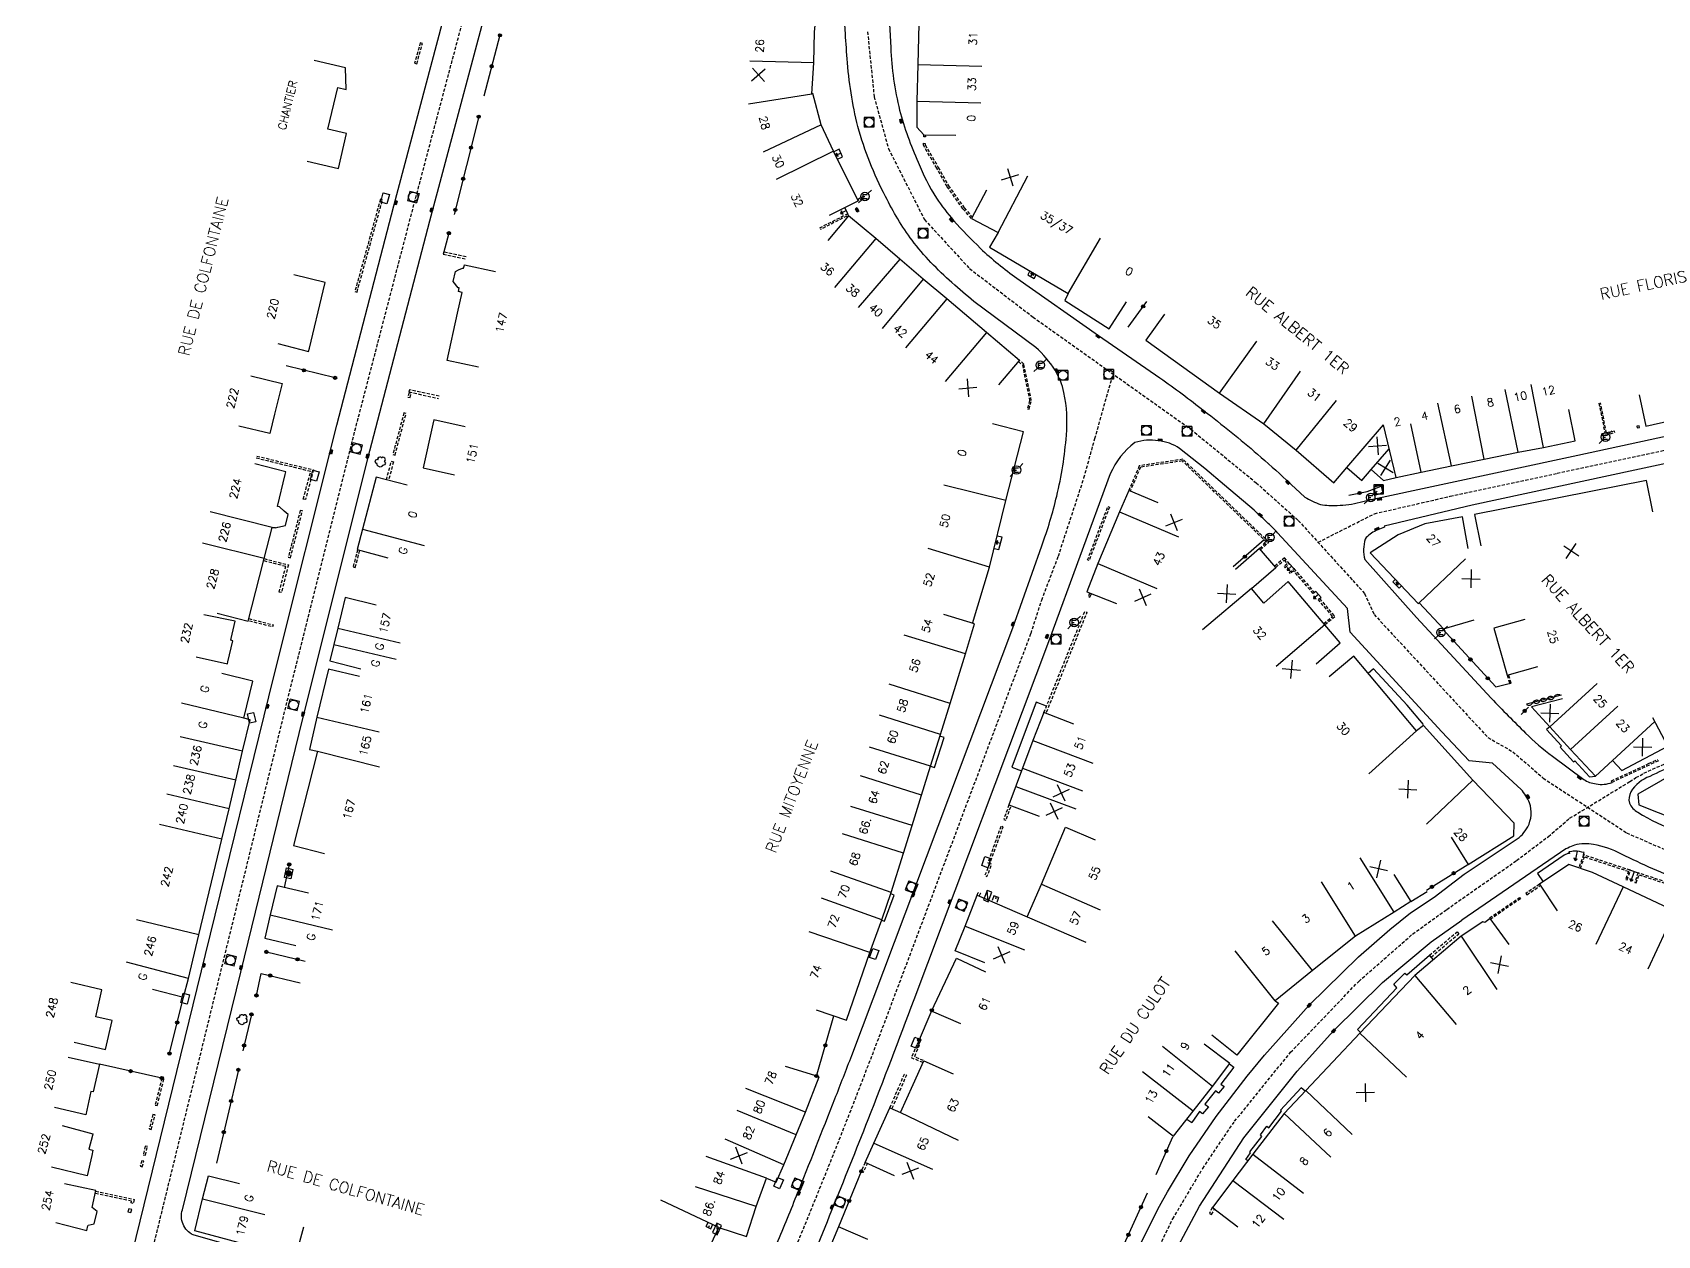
# Model space of a CAD drawing. Header units: millimetres. Extents: x 114000 to 119599, y 120000 to 124063.
# Drawn here: x 114141.8 to 114395.7, y 120257.3 to 120445.1 of the extents above; entities that cross this region are included whole.
import ezdxf
from ezdxf.enums import TextEntityAlignment as Align

# ---------------------------------------------------------------- set-up
doc = ezdxf.new("R2010")
doc.units = ezdxf.units.MM
doc.linetypes.add('DASHED', pattern=[0.75, 0.5, -0.25])
doc.layers.get('0').update_dxf_attribs({"linetype": 'CONTINUOUS'})
for name, color, linetype in [('W0001', 6, 'DASHED'), ('W0008', 7, 'CONTINUOUS'), ('W0100', 7, 'CONTINUOUS'), ('W0105', 7, 'CONTINUOUS'), ('W0112', 1, 'DASHED'), ('W0300', 7, 'CONTINUOUS'), ('W0310', 3, 'CONTINUOUS'), ('W0322', 7, 'CONTINUOUS'), ('W0334', 7, 'CONTINUOUS'), ('W0400', 7, 'CONTINUOUS'), ('W0420', 7, 'CONTINUOUS'), ('W0430', 7, 'CONTINUOUS'), ('W0471', 7, 'CONTINUOUS'), ('W0984', 7, 'CONTINUOUS'), ('W0989', 7, 'CONTINUOUS'), ('W0991', 7, 'CONTINUOUS'), ('W1102', 7, 'CONTINUOUS'), ('W1471', 7, 'CONTINUOUS'), ('W1473', 7, 'CONTINUOUS')]:
    doc.layers.add(name, color=color, linetype=linetype)
doc.styles.get("Standard").update_dxf_attribs({"font": 'romans.shx', "width": 0.85})

# ---------------------------------------------------------------- blocks, each defined once
blk = doc.blocks.new('t991o')
at = {"color": 0, "linetype": 'Continuous'}
for p, q in [((-1, 1), (1, -1)), ((-1, -1), (1, 1))]:
    blk.add_line(p, q, dxfattribs=at)
blk = doc.blocks.new('T400')
for p, q in [((-0.15, 0.3), (0.15, 0.3)), ((-0.15, -0.25), (-0.15, 0.3)), ((-0.15, 0.15), (0.15, 0.15)), ((-0.15, 0), (0.15, 0)), ((0.15, 0.3), (0.15, -0.25)), ((-0.15, -0.15), (0.15, -0.15)), ((-0.15, -0.25), (-0.15, -0.3)), ((-0.15, -0.3), (0.15, -0.3)), ((0.15, -0.3), (0.15, -0.25))]:
    blk.add_line(p, q)
blk = doc.blocks.new('T420')
for p, q in [((0.75, 0.75), (-0.75, 0.75)), ((-0.75, 0.75), (-0.75, -0.75)), ((0.75, 0.75), (0.75, -0.75)), ((0.75, -0.75), (-0.75, -0.75))]:
    blk.add_line(p, q)
blk.add_ellipse((0, 0), major_axis=(-0.53, 0.53), ratio=1, start_param=3.926991, end_param=10.210176)
blk = doc.blocks.new('T471')
for p, q in [((-0.333334, 0.333334), (-0.333334, -0.333334)), ((-0.333334, 0.333334), (0.333334, 0.333334)), ((-0.333334, 0), (0, 0)), ((0.500001, 0.500001), (1.000002, 1.000002)), ((-0.500001, -0.500001), (-1.000002, -1.000002)), ((-0.333334, -0.333334), (0.333334, -0.333334))]:
    blk.add_line(p, q)
blk.add_ellipse((0, 0), major_axis=(0.471405, 0.471405), ratio=1, start_param=5.4977871438, end_param=11.780972451)
blk = doc.blocks.new('t322o')
at = {"color": 0, "linetype": 'Continuous'}
for radius in [0.25, 0.15]:
    blk.add_circle((0, 0), radius, dxfattribs=at)
blk = doc.blocks.new('t310o')
at = {"color": 0, "linetype": 'Continuous'}
for centre, start, end in [((-0.5, 0.38), 216.8699, 323.1304), ((0.5, -0.37), 36.8699, 143.1303)]:
    blk.add_arc(centre, 0.625, start, end, dxfattribs=at)
blk = doc.blocks.new('T1471')
at = {"color": 0, "linetype": 'Continuous', "flags": 128}
blk.add_lwpolyline([(-0.75, -0.5), (-0.75, 0.5), (0.75, 0.5), (0.75, -0.5), (-0.75, -0.5)], dxfattribs=at)
blk = doc.blocks.new('T430')
at = {"flags": 128}
for points in [[(0.8, 0.8), (-0.8, 0.8)], [(-0.8, 0.8), (-0.8, 0)], [(0.8, 0.8), (-0.8, 0)], [(-0.8, 0), (0.8, 0)], [(-0.4, 2.1), (0.4, 2.1)], [(-0.4, 2.1), (-0.4, 1.3)], [(-0.4, 1.7), (0, 1.7)], [(-0.4, 1.3), (0.4, 1.3)], [(0.8, 0), (0.8, 0.8)]]:
    blk.add_lwpolyline(points, dxfattribs=at)
blk = doc.blocks.new('T300')
for p, q in [((-0.8, 0.51), (-0.86, 0.34)), ((-0.86, 0.34), (-0.86, 0.17)), ((-0.86, 0.17), (-0.74, 0.06)), ((-0.69, 0.63), (-0.8, 0.51)), ((-0.8, -0.06), (-0.74, 0.06)), ((-0.74, 0.06), (-0.69, 0.11)), ((-0.57, 0.69), (-0.69, 0.63)), ((-0.46, 0.69), (-0.57, 0.69)), ((-0.29, 0.63), (-0.46, 0.69)), ((-0.29, 0.63), (-0.17, 0.74)), ((-0.23, 0.57), (-0.29, 0.63)), ((-0.17, 0.74), (-0.06, 0.8)), ((-0.06, 0.8), (0.06, 0.8)), ((0.06, 0.8), (0.23, 0.74)), ((0.23, 0.74), (0.34, 0.63)), ((0.34, 0.63), (0.4, 0.51)), ((0.46, 0.46), (0.34, 0.46)), ((0.4, 0.51), (0.4, 0.46)), ((0.57, 0.4), (0.46, 0.46)), ((0.57, 0.4), (0.69, 0.29)), ((0.69, 0.29), (0.74, 0.17)), ((0.74, 0.06), (0.69, -0.17)), ((0.74, 0.17), (0.74, 0.06)), ((-0.8, -0.17), (-0.8, -0.06)), ((-0.8, -0.23), (-0.8, -0.17)), ((-0.74, -0.34), (-0.8, -0.23)), ((-0.69, -0.4), (-0.74, -0.34)), ((-0.51, -0.46), (-0.69, -0.4)), ((-0.4, -0.46), (-0.51, -0.46)), ((-0.4, -0.46), (-0.34, -0.46)), ((-0.34, -0.46), (-0.34, -0.4)), ((-0.34, -0.51), (-0.34, -0.46)), ((-0.29, -0.63), (-0.34, -0.51)), ((-0.17, -0.74), (-0.29, -0.63)), ((-0.06, -0.8), (-0.17, -0.74)), ((0.06, -0.8), (-0.06, -0.8)), ((0.17, -0.74), (0.06, -0.8)), ((0.23, -0.69), (0.17, -0.74)), ((0.29, -0.46), (0.23, -0.46)), ((0.29, -0.63), (0.23, -0.69)), ((0.46, -0.4), (0.29, -0.46)), ((0.34, -0.51), (0.29, -0.63)), ((0.34, -0.51), (0.34, -0.46)), ((0.57, -0.34), (0.46, -0.4)), ((0.63, -0.29), (0.57, -0.34)), ((0.69, -0.17), (0.63, -0.29))]:
    blk.add_line(p, q)
blk = doc.blocks.new('T1473')
at = {"color": 0, "linetype": 'Continuous', "const_width": 0.5, "flags": 128}
blk.add_lwpolyline([(-0.25, 0, 1), (0.25, 0, 1)], format="xyb", close=True, dxfattribs=at)

msp = doc.modelspace()

# ---------------------------------------------------------------- linework, layer by layer
at = {"layer": 'W0001', "flags": 128}
for points in [[(114101.74, 120015.13), (114111.17, 120053.63), (114130.42, 120132.21), (114139.01, 120167.13), (114149.27, 120208.87), (114159.6, 120250.94), (114171.74, 120300.43), (114182.41, 120343.81), (114192.25, 120383.05), (114201.18, 120417.26), (114224.12, 120503.61), (114225.71, 120509.69, 0.042607), (114229.08, 120529.3, 0.02947), (114229.68, 120552.16), (114229.37, 120570.04)], [(114124.61, 120000), (114153.49, 120035.19, 0.032311), (114161.59, 120046.71, 0.011331), (114164.06, 120050.99, 0.003417), (114167.59, 120057.5), (114193.07, 120110.09), (114235.62, 120198.21, 0.002687), (114237.99, 120203.16, 0.005396), (114242.59, 120213.17, 0.009452), (114258.07, 120248.19, 0.005968), (114269.54, 120276.43, 0.003915), (114276.69, 120295.1), (114297.83, 120351.27)]]:
    msp.add_lwpolyline(points, format="xyb", dxfattribs=at)
at = {"layer": 'W0001'}
for points in [[(114272.29, 120445.21), (114273.32, 120435.06), (114275.56, 120426.97), (114281.19, 120415.87), (114288.24, 120408.23), (114298.15, 120400.66), (114322.8, 120383.14), (114333, 120374.79), (114339.58, 120368.91), (114348.1, 120359.53), (114349.94, 120357.5), (114351.43, 120354.23), (114369.22, 120335), (114373.11, 120332.79), (114377.85, 120328.68), (114390.87, 120320.13), (114398.34, 120316.86)], [(114342.69, 120365.49), (114351.48, 120369.96), (114363.32, 120372.68), (114380.02, 120376.27), (114396.6, 120379.83), (114412.44, 120383.26), (114420.47, 120385.12), (114426.99, 120387.37), (114433.37, 120391.09), (114437.59, 120394.55), (114443.13, 120399.4), (114446.52, 120401.65), (114449.42, 120401.46), (114451.64, 120401.15), (114456.51, 120400.32), (114458.64, 120399.9), (114473.28, 120397.81), (114477.26, 120397.09), (114478.67, 120396.8), (114481.24, 120395.92), (114485.01, 120394.17), (114487.06, 120392.96), (114489.59, 120390.96), (114493.26, 120387.91)], [(114297.83, 120351.27), (114299.5, 120356.48), (114302.1, 120363.31), (114306.1, 120375.56), (114307.81, 120381.68), (114310.65, 120391.77)], [(114362.78, 120308.17), (114373.69, 120315.81), (114378.65, 120319.55), (114381.98, 120322.41), (114391.36, 120328.13), (114392.33, 120328.75), (114393.57, 120329.42), (114396.87, 120330.93)], [(114316.58, 120252.98), (114319.98, 120259.85), (114324.65, 120267.74), (114329.64, 120275.09), (114338.38, 120285.86), (114349.02, 120296.94), (114357.45, 120304.33), (114362.78, 120308.17)]]:
    msp.add_lwpolyline(points, dxfattribs=at)
at = {"layer": 'W0008'}
for p, q in [((114357.09, 120307.64), (114360.81, 120310.1)), ((114353.91, 120305.02), (114357.09, 120307.64)), ((114353.93, 120305.04), (114353.91, 120305.02))]:
    msp.add_line(p, q, dxfattribs=at)
at = {"layer": 'W0008', "flags": 128}
for points in [[(114294.98, 120352.16), (114299.5, 120364.94, 0.0321), (114301.84, 120372.7, 0.0414), (114303.35, 120382.21, 0.0754), (114302.98, 120388.9, 0.0779), (114301.6, 120392.38, 0.0586), (114298.59, 120395.93), (114298.59, 120395.93), (114288.92, 120403.07, -0.0071), (114285.48, 120406.04, -0.0491), (114279.25, 120412.65, -0.0428), (114275.11, 120419.48, -0.0535), (114270.78, 120430.41, -0.0432), (114269.12, 120441, -0.0043), (114268.79, 120445.5), (114268.79, 120445.5), (114267.09, 120476.72), (114266.36, 120489.23, -0.0151), (114266.13, 120497.23, -0.0093), (114266.37, 120506.32), (114266.37, 120506.32), (114268.02, 120531.15), (114270.71, 120572.91, 0.0583)], [(114098.95, 120015.92), (114108.28, 120054.34), (114127.53, 120132.92), (114136.12, 120167.84), (114146.39, 120209.58), (114156.71, 120251.65), (114168.85, 120301.13), (114179.53, 120344.52), (114189.38, 120383.79), (114198.31, 120418.01), (114222.73, 120510, 0.019963), (114224.51, 120518.96, 0.024391), (114225.7, 120530.04, 0.00887), (114226.07, 120539.11), (114225.6, 120570.47)], [(114206.24, 120246.11), (114166.93, 120257.34, -0.179553), (114165.36, 120259.03, -0.174412), (114165.25, 120261.27), (114174.39, 120298.38), (114184.07, 120337.97), (114194.55, 120379.79), (114203.9, 120415.71), (114214.88, 120456.83), (114229.49, 120511.65, 0.024806), (114231.69, 120521.64, 0.015926), (114232.96, 120530.98, 0.022128), (114233.73, 120544.05), (114233.39, 120569.38)], [(114274.71, 120463.93), (114275.92, 120442.75, 0.0484), (114277.3, 120432.94, 0.0384), (114280.2, 120424.84, 0.0423), (114283.05, 120419.22, 0.022692), (114285.74, 120415.72, 0.0151), (114289.94, 120411.39, 0.0372), (114295.63, 120406.73), (114308.38, 120397.8), (114317.96, 120391.18, -0.0142), (114324.85, 120386.04, -0.0128), (114333.23, 120379.24, -0.0059), (114337.75, 120375.21), (114337.75, 120375.21), (114340.62, 120372.55, 0.0685), (114343.07, 120371.42, 0.0727), (114345.65, 120371.26, 0.0522), (114349.25, 120371.74), (114350.51, 120372.06), (114383.26, 120379.09), (114405.87, 120383.98)], [(114360.81, 120310.1), (114360.81, 120310.1), (114365.5, 120313.69), (114373.49, 120318.98, 0.1278), (114375.43, 120321.05, 0.2019), (114375.71, 120324.81, 0.0775), (114374.41, 120326.9), (114374.41, 120326.9), (114369.91, 120331.02), (114366.29, 120331.35), (114362.03, 120335.89), (114347.68, 120351.48), (114347.28, 120355.14), (114336.36, 120366.99, 0.0166), (114334.9, 120368.42, 0.0132), (114332.67, 120370.49), (114328.05, 120374.43), (114328.05, 120374.43), (114324.98, 120377.01), (114321.05, 120380.14, 0.1354), (114317.76, 120381.31, 0.1305), (114314.07, 120381.05, 0.1367), (114310.21, 120376.16), (114300.71, 120350.38)], [(114411.83, 120380.97), (114392.15, 120376.74), (114366.75, 120371.29), (114352.99, 120368.02), (114353.04, 120367.87), (114351.74, 120367.31, 0.1483), (114350.04, 120366, 0.131), (114349.97, 120362.79), (114358.04, 120353.75), (114358.04, 120353.75), (114369.73, 120341.14, 0.0093), (114375.09, 120335.71, 0.0334), (114379.28, 120332.08), (114384.17, 120328.48, 0.1214), (114386.1, 120327.77, 0.143168), (114388.6, 120328)], [(114300.71, 120350.38), (114279.51, 120294.04, -0.003915), (114272.34, 120275.33, -0.005968), (114260.85, 120247.02, -0.009447), (114245.34, 120211.92, -0.005385), (114240.71, 120201.87, -0.002685), (114238.33, 120196.9), (114195.19, 120107.56, 0.115827), (114195.31, 120106.23, 0.160032), (114196.39, 120104.75, 0.039205), (114197.31, 120104.2), (114255.66, 120078.92)], [(114402.44, 120332.27, 0.033609), (114394.51, 120328.94, 0.1688), (114391.53, 120326.53, 0.1837), (114391.32, 120324.77, 0.1579), (114392.63, 120323.33, 0.0633), (114398.86, 120320.42, 0.012)], [(114415.34, 120304.18), (114415.53, 120304.76, 0.1083), (114415.41, 120306.32, 0.1989), (114414.07, 120307.63), (114413.31, 120307.93), (114404.02, 120311.02, -0.0181), (114396.82, 120313.71, -0.016), (114391.91, 120315.93), (114390.1, 120316.82, 0.0751), (114385.71, 120318.29, 0.1151), (114382.76, 120318.2, 0.0211), (114381.67, 120317.76, 0.0496), (114381.37, 120317.62), (114365.14, 120306.51), (114365.14, 120306.51)]]:
    msp.add_lwpolyline(points, format="xyb", dxfattribs=at)
at = {"layer": 'W0008'}
msp.add_lwpolyline([(114245.18, 120234.89, 0.158015), (114248.38, 120234.9, 0.20159), (114249.42, 120235.79), (114254.29, 120246.94, 0.00299), (114257.91, 120255.46, 0.0028), (114261.21, 120263.47, 0.001686), (114267.19, 120278.6, 0.000753), (114269.83, 120285.37), (114294.98, 120352.16)], format="xyb", dxfattribs=at)
at = {"layer": 'W0008', "flags": 128}
for points in [[(114300.23, 120339.89), (114298.62, 120340.55), (114294.83, 120330.4), (114296.36, 120329.83)], [(114282.13, 120330.52), (114282.76, 120330.32), (114284.24, 120335.04), (114283.6, 120335.24)], [(114274.47, 120306.5), (114274.94, 120306.34), (114276.43, 120310.42), (114275.91, 120310.6)]]:
    msp.add_lwpolyline(points, dxfattribs=at)
at = {"layer": 'W0008'}
for points in [[(114288.83, 120156.7), (114291.03, 120165.59), (114292.02, 120169.28), (114294.14, 120177.01), (114296.53, 120184.83), (114302.81, 120204.09), (114313.03, 120235.27), (114315.64, 120243.32), (114318.23, 120249.99), (114319.73, 120253.4), (114320.83, 120255.57), (114324.17, 120261.83), (114331.09, 120272.49), (114339.4, 120282.9), (114345.11, 120289.22), (114352.74, 120296.75), (114360.34, 120303.13), (114365.14, 120306.51)], [(114272.12, 120109.37), (114278.53, 120136.77), (114280.04, 120143.31), (114283.52, 120157.98), (114285.94, 120167.68), (114290.11, 120182.68), (114291.67, 120187.7), (114295.53, 120199.56), (114297.49, 120205.64), (114305.66, 120230.53), (114310.5, 120244.98), (114312.17, 120249.7), (114314.89, 120255.87), (114317.88, 120261.82), (114319.15, 120264.1), (114322.56, 120269.71), (114326.76, 120275.86), (114331.6, 120282.12), (114334.33, 120285.43), (114341.31, 120293.21), (114349, 120300.77), (114353.91, 120305.02)]]:
    msp.add_lwpolyline(points, dxfattribs=at)
at = {"layer": 'W0100'}
for p, q in [((114269.23, 120416.79), (114268.76, 120417.77)), ((114338.2, 120362.11), (114338.88, 120361.38)), ((114391.46, 120314.29), (114392.66, 120313.89))]:
    msp.add_line(p, q, dxfattribs=at)
at = {"layer": 'W0100', "flags": 128}
for points in [[(114281.11, 120471.01), (114276.12, 120470.7), (114276.42, 120465.68), (114276.89, 120456.55), (114280.6, 120456.43), (114280.38, 120448.56), (114280.17, 120440.1), (114280.01, 120434.39), (114279.99, 120430.31), (114281.07, 120429.1), (114281.07, 120429.1), (114286.07, 120429.07)], [(114266.36, 120416.56), (114270.82, 120418.81), (114267, 120426.57), (114265.06, 120430.68), (114263.77, 120435.59), (114263.77, 120435.59), (114263.58, 120435.54), (114263.89, 120440.33), (114264.02, 120445.22), (114264.92, 120454.58), (114264.92, 120454.58), (114259.94, 120455.06)], [(114184.76, 120425), (114189.62, 120423.85), (114190.91, 120429.32), (114187.99, 120430.02), (114189.54, 120436.51), (114190.85, 120436.2), (114190.72, 120439.57), (114185.85, 120440.73)], [(114267.62, 120425.3), (114268.36, 120425.66), (114267.84, 120426.87), (114267.84, 120426.87), (114267.04, 120426.47)], [(114290.87, 120420.48), (114288.54, 120416.06), (114292.68, 120413.88), (114291.32, 120411.57), (114303.66, 120404.36), (114303.11, 120403.24), (114310.04, 120398.81), (114312.73, 120403.02)], [(114292.81, 120390.09), (114296.04, 120393.9), (114290.89, 120398.26), (114284.69, 120403.5), (114280.98, 120406.58), (114277.36, 120409.72), (114273.57, 120412.92), (114269.3, 120416.46), (114269.3, 120416.46), (114266.11, 120412.6)], [(114211.49, 120392.82), (114206.61, 120393.9), (114208.24, 120401.26), (114208.96, 120404.48), (114208.38, 120404.63), (114208.5, 120405.2), (114208.36, 120405.24), (114207.58, 120406.2), (114207.93, 120407.78), (114208.4, 120408.01), (114209.04, 120408.32), (114209.18, 120408.27), (114209.26, 120408.63), (114209.31, 120408.84), (114214.19, 120407.76)], [(114180.14, 120396.54), (114184.98, 120395.28), (114185.12, 120395.82), (114187.24, 120404.78), (114187.55, 120406.04), (114182.69, 120407.23)], [(114318.69, 120401.11), (114315.77, 120397.05), (114327.26, 120388.79), (114334.22, 120383.98), (114339.23, 120379.88), (114339.23, 120379.88), (114345.15, 120374.76), (114347.18, 120377.18), (114349.51, 120375.16), (114349.51, 120375.16), (114350.96, 120376.84), (114352.92, 120375.14), (114354.86, 120375.6), (114358.77, 120376.42), (114363.5, 120377.45), (114368.65, 120378.49), (114373.92, 120379.56), (114377.87, 120380.32), (114382.86, 120381.35), (114382.86, 120381.35), (114381.85, 120386.25)], [(114392.82, 120388.53), (114393.89, 120383.65), (114397.79, 120384.5), (114406.54, 120386.35), (114416.17, 120388.4), (114416.17, 120388.4), (114423.99, 120390.48), (114429.54, 120392.73), (114429.25, 120393.6), (114427.61, 120400.05), (114427.61, 120400.05), (114422.77, 120398.82)], [(114175.96, 120391.46), (114180.82, 120390.27), (114179.66, 120385.52), (114178.92, 120382.46), (114174.06, 120383.62)], [(114209.43, 120383.54), (114204.54, 120384.61), (114204.4, 120383.96), (114202.87, 120377.13), (114207.75, 120376.04)], [(114288.7, 120352.83), (114291.35, 120361.63), (114293.92, 120372), (114296.64, 120382.74), (114296.64, 120382.74), (114291.79, 120383.97)], [(114170.68, 120354.42), (114175.53, 120353.19), (114177.29, 120360.1), (114178.03, 120362.94), (114179.26, 120367.81), (114179.78, 120367.73), (114180.17, 120367.83), (114181.34, 120368.1), (114181.79, 120369.81), (114181.18, 120370.35), (114180.44, 120371.01), (114180.11, 120371.1), (114181.32, 120376.1), (114181.43, 120376.52), (114176.58, 120377.74)], [(114200.35, 120374.4), (114195.52, 120375.67), (114193.38, 120367.56), (114192.54, 120364.38), (114197.37, 120363.09)], [(114394.98, 120370.25), (114394.01, 120375.16), (114367.12, 120369.82), (114367.12, 120369.82), (114368.1, 120364.92)], [(114317.7, 120371.64), (114313.1, 120373.59), (114311.68, 120370.25), (114308.27, 120362.16), (114306.55, 120357.76), (114306.55, 120357.76), (114311.2, 120355.93)], [(114366.11, 120364.54), (114365.22, 120369.46), (114359.37, 120368.4), (114355.19, 120366.68), (114350.79, 120363.85), (114358.33, 120355.92), (114358.46, 120356.04), (114362.26, 120351.97), (114367.06, 120353.37)], [(114292.07, 120364.53), (114292.81, 120364.35), (114293.3, 120366.28), (114293.3, 120366.28), (114292.55, 120366.46)], [(114342.36, 120346.53), (114346.15, 120349.79), (114343.73, 120352.6), (114338, 120359.35), (114338, 120359.35), (114334.18, 120355.99), (114332.26, 120358.27), (114336.09, 120361.58), (114333.55, 120364.51), (114333.55, 120364.51), (114329.77, 120361.23)], [(114342.91, 120356.7), (114343.15, 120356.87), (114342.35, 120357.83), (114342.35, 120357.83), (114342.11, 120357.65)], [(114354.73, 120359.7), (114354.36, 120359.34), (114355.33, 120358.32), (114355.33, 120358.32), (114355.7, 120358.68)], [(114195.53, 120355.7), (114190.67, 120356.85), (114189.55, 120352.1), (114188.94, 120349.55), (114188.3, 120346.97), (114193.15, 120345.76)], [(114167.43, 120347.61), (114172.31, 120346.53), (114172.37, 120346.83), (114173.14, 120350.1), (114172.81, 120350.19), (114172.87, 120350.47), (114173.52, 120353.18), (114168.61, 120354.16)], [(114264.28, 120292.49), (114269.01, 120290.86), (114272.65, 120301.43), (114274.5, 120306.57), (114275.98, 120310.8), (114277.92, 120316.97), (114279.25, 120321.29), (114280.74, 120325.99), (114282.14, 120330.55), (114283.69, 120335.5), (114285.2, 120340.33), (114287.57, 120348.08), (114288.99, 120352.74), (114284.21, 120354.2)], [(114374.97, 120353.45), (114370.16, 120352.11), (114372.21, 120344.76), (114372.21, 120344.76), (114377.03, 120346.1)], [(114363.47, 120319.46), (114366.11, 120315.21), (114373.28, 120319.68), (114373.3, 120321.62), (114373.3, 120321.62), (114366.87, 120328.37), (114359.13, 120336.91), (114358.03, 120336.04), (114348.25, 120347.69), (114348.25, 120347.69), (114344.42, 120344.48)], [(114160.61, 120295.74), (114165.44, 120294.46), (114166.21, 120297.36), (114167.83, 120304.21), (114171.43, 120319.13), (114172.54, 120323.88), (114173.62, 120328.34), (114174.67, 120332.9), (114175.83, 120337.77), (114174.83, 120338.01), (114176.26, 120343.81), (114171.4, 120345)], [(114192.94, 120344.53), (114188.08, 120345.7), (114186.27, 120338.18), (114185.09, 120333.16), (114186.35, 120332.89), (114182.62, 120318.14), (114187.47, 120316.92)], [(114380.85, 120341.07), (114376.02, 120339.81), (114376.02, 120339.81), (114378.88, 120336.67), (114382.13, 120333.14), (114386, 120328.97), (114388.65, 120331.43), (114390.12, 120329.87), (114397.32, 120333.66), (114394.99, 120338.09)], [(114304.5, 120337.1), (114299.84, 120338.91), (114298.14, 120334.54), (114296.51, 120330.24), (114294.39, 120324.49), (114299.08, 120322.75)], [(114399.72, 120330.23), (114392.63, 120326.19), (114392.78, 120324.52), (114405.13, 120319.63)], [(114290.61, 120299.83), (114285.97, 120301.69), (114287.52, 120305.57), (114289.43, 120310.41), (114297.24, 120307.02), (114297.44, 120307.48), (114299.45, 120312.1), (114303.23, 120321.02), (114307.83, 120319.06)], [(114410.72, 120306.26), (114409.86, 120306.53), (114408.76, 120303.04), (114398.42, 120307.88), (114390.33, 120311.71), (114385.53, 120313.93), (114381.86, 120315.2), (114377.25, 120312.1), (114377.25, 120312.1), (114380.05, 120307.95)], [(114184.94, 120310.69), (114180.08, 120311.86), (114178.98, 120307.3), (114178.12, 120303.68), (114182.98, 120302.52)], [(114286.87, 120290.29), (114282.28, 120292.27), (114286.18, 120300.57), (114290.7, 120298.45)], [(114148.35, 120287.42), (114153.23, 120286.29), (114154.27, 120290.81), (114151.71, 120291.4), (114152.69, 120295.63), (114147.82, 120296.75)], [(114147.43, 120285.1), (114152.31, 120284.01), (114151.33, 120279.67), (114150.97, 120279.75), (114150.16, 120276.12), (114145.28, 120277.22)], [(114229.85, 120245.73), (114228.31, 120240.97), (114239.16, 120237.47), (114242.97, 120245.56), (114249.05, 120258.52), (114253.39, 120257.09), (114254.91, 120261.76), (114256.51, 120266.21), (114258.04, 120265.59), (114259.23, 120268.29), (114261.16, 120272.97), (114262.58, 120276.52), (114264.76, 120282.02), (114259.46, 120283.63)], [(114276.49, 120266.57), (114271.94, 120268.64), (114273.3, 120271.69), (114275.79, 120277.21), (114277.43, 120276.44), (114279.42, 120280.83), (114281.08, 120284.51), (114285.67, 120282.52)], [(114146.45, 120274.43), (114151.28, 120273.14), (114151.2, 120272.85), (114150.64, 120270.74), (114151.28, 120270.57), (114151.09, 120269.76), (114150.38, 120266.56), (114144.83, 120267.94)], [(114184.2, 120258.58), (114182.88, 120253.75), (114167.18, 120258.01), (114168.41, 120262.96), (114169.31, 120266.57), (114174.16, 120265.36)], [(114145.46, 120259.27), (114150.31, 120258.06), (114150.49, 120258.77), (114150.52, 120258.88), (114151.48, 120259.09), (114151.93, 120261), (114151.14, 120261.61), (114151.71, 120264.26), (114146.83, 120265.32)], [(114272.35, 120256.65), (114267.75, 120258.6), (114264.51, 120250.92), (114268.6, 120249.19), (114267.15, 120245.78), (114271.76, 120243.84)]]:
    msp.add_lwpolyline(points, dxfattribs=at)
at = {"layer": 'W0100'}
for points in [[(114268.1, 120426.26), (114267.33, 120425.89), (114267.71, 120425.76), (114267.46, 120426.27), (114267.33, 120425.89)], [(114269, 120417.28), (114268.09, 120416.85), (114268.47, 120416.72), (114268.23, 120417.23), (114268.09, 120416.85)], [(114297.66, 120407.87), (114297.31, 120407.28), (114298.32, 120406.68), (114298.66, 120407.28)], [(114297.82, 120406.98), (114298.16, 120407.57), (114297.77, 120407.47), (114298.26, 120407.19), (114298.16, 120407.57)], [(114293.06, 120365.31), (114292.31, 120365.5), (114292.52, 120365.16), (114292.65, 120365.7), (114292.31, 120365.5)], [(114338.54, 120361.74), (114337.85, 120361.16), (114338.25, 120361.13), (114337.88, 120361.56), (114337.85, 120361.16)], [(114342.75, 120357.35), (114341.98, 120356.71), (114342.38, 120356.68), (114342.02, 120357.11), (114341.98, 120356.71)], [(114354.84, 120358.83), (114355.22, 120359.19), (114354.82, 120359.2), (114355.21, 120358.79), (114355.22, 120359.19)], [(114383.15, 120317.25), (114382.82, 120315.82), (114383.16, 120316.03), (114382.61, 120316.16), (114382.82, 120315.82)], [(114392.06, 120314.09), (114391.56, 120312.58), (114391.92, 120312.76), (114391.38, 120312.94), (114391.56, 120312.58)], [(114354.52, 120313.63), (114357.18, 120309.4), (114354.56, 120307.75), (114348.5, 120303.98), (114341.83, 120298.61), (114335.99, 120293.9), (114336.5, 120293.51), (114330, 120285.4), (114326.1, 120288.53)], [(114372.52, 120302.71), (114369.55, 120306.73), (114368.72, 120306.12), (114368.42, 120306.22), (114365.05, 120303.98), (114357.78, 120297.85), (114349.22, 120288.86), (114340.74, 120279.89), (114337.38, 120276.31), (114332.5, 120269.97), (114329.38, 120265.85), (114326.16, 120261.63), (114330.14, 120258.6)], [(114316.15, 120275.84), (114320.1, 120272.77), (114323.15, 120276.68), (114326.2, 120280.54), (114328.88, 120284.09), (114324.89, 120287.11)]]:
    msp.add_lwpolyline(points, dxfattribs=at)
at = {"layer": 'W0100', "flags": 128}
msp.add_lwpolyline([(114384.16, 120316.69), (114384.23, 120317.04, 0.068), (114382.77, 120317.27, 0.043), (114381.84, 120317.14), (114381.93, 120316.92)], format="xyb", dxfattribs=at)
at = {"layer": 'W0105'}
for p, q in [((114360.7, 120300.31), (114360.06, 120301.03)), ((114349.32, 120288.96), (114348.81, 120289.44)), ((114328.86, 120284.06), (114329.51, 120283.56)), ((114340.65, 120279.79), (114340.06, 120280.34)), ((114322.17, 120275.43), (114322.97, 120274.88)), ((114331.68, 120268.9), (114331.37, 120269.13))]:
    msp.add_line(p, q, dxfattribs=at)
for points in [[(114348.81, 120289.44), (114355, 120295.93), (114354.49, 120296.49), (114356.24, 120298.21), (114356.52, 120297.95), (114360.06, 120301.03)], [(114329.51, 120283.56), (114327.5, 120280.91), (114327.99, 120280.54), (114327.14, 120279.46), (114326.63, 120279.84), (114325, 120277.74), (114325.54, 120277.33), (114324.63, 120276.24), (114324.14, 120276.6), (114322.97, 120274.88)], [(114331.37, 120269.13), (114332.14, 120270.17), (114332.02, 120270.33), (114333.91, 120272.73), (114333.67, 120272.99), (114334.67, 120274.33), (114334.99, 120274.08), (114336.95, 120276.69), (114336.8, 120276.81), (114340.06, 120280.34)]]:
    msp.add_lwpolyline(points, dxfattribs=at)
at = {"layer": 'W0112'}
for p, q in [((114360.06, 120301.03), (114364.4, 120304.68)), ((114360.32, 120300.73), (114364.65, 120304.38)), ((114364.4, 120304.68), (114364.65, 120304.38)), ((114326.15, 120261.62), (114325.69, 120260.71)), ((114325.69, 120260.71), (114326.04, 120260.53))]:
    msp.add_line(p, q, dxfattribs=at)
for points in [[(114201.88, 120440.22), (114202.76, 120443.4), (114202.42, 120443.5), (114201.54, 120440.32)], [(114192.54, 120404.57), (114196.52, 120418.96), (114196.19, 120419.05), (114192.2, 120404.66)], [(114200.67, 120388.87), (114200.5, 120388.17), (114200.84, 120388.09), (114201.01, 120388.79)], [(114199.86, 120385.71), (114198.14, 120379.19), (114198.48, 120379.1), (114200.2, 120385.62)], [(114392.86, 120383.67), (114392.48, 120383.6), (114392.52, 120383.35), (114392.91, 120383.43)], [(114182.14, 120363.07), (114184.01, 120370.38), (114183.67, 120370.47), (114181.8, 120363.16)], [(114306.66, 120362.73), (114309.85, 120371.08), (114310.08, 120370.99), (114306.89, 120362.64)], [(114341.92, 120357.49), (114338.85, 120361.04), (114338.32, 120360.6), (114338.16, 120360.8), (114338.88, 120361.38), (114342.11, 120357.65)], [(114161.33, 120277.54), (114162.39, 120281.74), (114162.05, 120281.83), (114160.99, 120277.63)], [(114160.39, 120273.82), (114160.98, 120276.08), (114160.64, 120276.17), (114160.06, 120273.91)], [(114159.49, 120269.79), (114159.79, 120271.15), (114159.45, 120271.23), (114159.14, 120269.87)], [(114158.98, 120267.96), (114159.24, 120268.84), (114158.9, 120268.94), (114158.65, 120268.06)], [(114157.2, 120260.83), (114157.34, 120261.3), (114156.87, 120261.44), (114156.73, 120260.97)]]:
    msp.add_lwpolyline(points, close=True, dxfattribs=at)
for points in [[(114281.32, 120429.1), (114281.33, 120428.81), (114281.08, 120428.81), (114281.07, 120429.1)], [(114288.54, 120416.06), (114287.2, 120417.55), (114284.72, 120421.04), (114283.13, 120423.89), (114281.02, 120427.48), (114281.06, 120427.8), (114281.3, 120427.77), (114281.28, 120427.54), (114283.35, 120424.02), (114284.93, 120421.17), (114287.39, 120417.71), (114288.66, 120416.3)], [(114270.71, 120419.03), (114271.48, 120419.42), (114271.6, 120419.2), (114270.82, 120418.81)], [(114269.3, 120416.46), (114269.23, 120416.79), (114264.76, 120414.54)], [(114269.1, 120416.21), (114269.05, 120416.42), (114264.87, 120414.32)], [(114209.58, 120410.06), (114206.09, 120410.83), (114206.01, 120410.49), (114209.5, 120409.71)], [(114295.88, 120393.71), (114296.48, 120393.19), (114297.62, 120387.64), (114297.28, 120386.33), (114297.52, 120386.26), (114297.88, 120387.63), (114296.71, 120393.32), (114296.04, 120393.9)], [(114205.37, 120388.29), (114200.72, 120389.32), (114200.65, 120388.98), (114205.29, 120387.94)], [(114386.54, 120387.21), (114387.5, 120382.52), (114386.98, 120382.44), (114387.01, 120382.19), (114387.56, 120382.27), (114389.03, 120382.62), (114388.98, 120382.86), (114387.75, 120382.58), (114386.78, 120387.26)], [(114176.87, 120378.96), (114185.73, 120376.8), (114184.48, 120372.16), (114184.14, 120372.25), (114185.3, 120376.55), (114176.79, 120378.62)], [(114197.13, 120375.25), (114197.89, 120378.14), (114198.23, 120378.05), (114197.47, 120375.16)], [(114333.69, 120364.34), (114334.98, 120365.52), (114321.56, 120378.46), (114314.75, 120377.43), (114313.1, 120373.59)], [(114333.55, 120364.51), (114334.62, 120365.53), (114321.48, 120378.2), (114314.92, 120377.21), (114313.33, 120373.49)], [(114178.03, 120362.94), (114181.82, 120361.97), (114180.72, 120357.63), (114180.38, 120357.71), (114181.4, 120361.72), (114177.94, 120362.6)], [(114192.63, 120364.35), (114191.93, 120361.66), (114192.27, 120361.58), (114192.97, 120364.26)], [(114336.09, 120361.58), (114337.39, 120362.72), (114337.85, 120362.14), (114337.37, 120361.72), (114337.54, 120361.53), (114338.2, 120362.11), (114337.43, 120363.08), (114335.92, 120361.77)], [(114307.01, 120357.58), (114306.79, 120357.04), (114307.03, 120356.94), (114307.24, 120357.49)], [(114343.57, 120352.79), (114344.94, 120353.92), (114342.72, 120356.53), (114342.91, 120356.7), (114345.3, 120353.88), (114343.73, 120352.6)], [(114372.21, 120344.76), (114372.6, 120343.44), (114372.84, 120343.51), (114372.45, 120344.82)], [(114395.87, 120331.36), (114395.14, 120331.04), (114394.41, 120330.71), (114388.6, 120328), (114388.5, 120328.23), (114394.31, 120330.94), (114395.04, 120331.27), (114395.77, 120331.59)], [(114383.65, 120314.58), (114384.31, 120316.38), (114391.15, 120314.13), (114390.74, 120312.86), (114390.98, 120312.78), (114391.46, 120314.29), (114384.16, 120316.69), (114383.41, 120314.66)], [(114377.25, 120312.1), (114375.13, 120310.68), (114375.27, 120310.47), (114377.39, 120311.89)], [(114398.56, 120307.82), (114399.95, 120311.23), (114399.97, 120311.23), (114403.32, 120310.01), (114402.87, 120308.75), (114403.11, 120308.66), (114403.63, 120310.16), (114400.05, 120311.46), (114392.66, 120313.89), (114392.14, 120312.38), (114392.38, 120312.3), (114392.82, 120313.58), (114399.72, 120311.31), (114398.33, 120307.92)], [(114369.47, 120306.84), (114374.16, 120310.04), (114374.3, 120309.84), (114369.61, 120306.64)], [(114151.7, 120264.18), (114157.72, 120262.88), (114157.58, 120262.27), (114157.24, 120262.35), (114157.3, 120262.61), (114151.62, 120263.84)], [(114326.04, 120260.53), (114326.51, 120261.44), (114326.15, 120261.62)]]:
    msp.add_lwpolyline(points, dxfattribs=at)
at = {"layer": 'W0112', "flags": 128}
for points in [[(114299.84, 120338.91), (114306.24, 120354.7), (114306.56, 120354.56), (114300.16, 120338.79)], [(114175.63, 120353.58), (114179.43, 120352.61), (114179.34, 120352.27), (114175.54, 120353.24)], [(114294.39, 120324.49), (114293.57, 120322.22), (114293.9, 120322.1), (114294.72, 120324.36)], [(114289.43, 120310.41), (114289.59, 120310.82), (114289.92, 120310.7), (114289.75, 120310.27)], [(114280.97, 120284.25), (114279.15, 120284.99), (114280.04, 120287.08), (114280.36, 120286.94), (114279.61, 120285.18), (114281.11, 120284.57), (114281.08, 120284.51)], [(114275.79, 120277.21), (114278.05, 120282.44), (114278.37, 120282.3), (114276.1, 120277.06)]]:
    msp.add_lwpolyline(points, dxfattribs=at)
for points in [[(114291.39, 120315.35), (114290.62, 120313.44), (114290.95, 120313.31), (114291.71, 120315.22), (114291.41, 120315.34), (114293.47, 120321.05), (114293.14, 120321.17), (114291.08, 120315.46)], [(114271.94, 120268.64), (114271.32, 120267.27), (114271.64, 120267.13), (114272.26, 120268.5)]]:
    msp.add_lwpolyline(points, close=True, dxfattribs=at)
at = {"layer": 'W0310', "flags": 128}
msp.add_lwpolyline([(114380.68, 120341.62), (114375.24, 120340.2), (114375.24, 120340.2)], dxfattribs=at)
at = {"layer": 'W0322'}
for p, q in [((114313.02, 120399.09), (114315.91, 120403.11)), ((114357.18, 120309.4), (114359.74, 120310.99)), ((114319.96, 120272.62), (114317.31, 120266.75))]:
    msp.add_line(p, q, dxfattribs=at)
at = {"layer": 'W0322', "flags": 128}
for points in [[(114214.87, 120444.65), (114212.33, 120435.15)], [(114211.55, 120431.95), (114207.72, 120416.67)], [(114206.89, 120413.75), (114206.05, 120410.66)], [(114189.11, 120391.17), (114181.49, 120393.03)], [(114347.47, 120372.85), (114350.37, 120373.42), (114352.95, 120374.43), (114352.95, 120374.43)], [(114362.11, 120351.96), (114370.43, 120342.9), (114372.53, 120343.43), (114372.53, 120343.43)], [(114374.39, 120338.61), (114375.53, 120339.74), (114375.53, 120339.74)], [(114181.95, 120315.2), (114181.16, 120311.6)], [(114359.62, 120311.18), (114366.05, 120315.2), (114366.05, 120315.2)], [(114178.37, 120301.54), (114184.46, 120300.09)], [(114176.82, 120294.74), (114177.54, 120298.18), (114183.66, 120296.73)], [(114163.24, 120285.66), (114165.44, 120294.46)], [(114176.04, 120291.78), (114174.7, 120286.09)], [(114264.31, 120282.16), (114267.03, 120291.54)], [(114282.34, 120292.42), (114280.04, 120287.08)], [(114162.05, 120281.83), (114152.31, 120284.01)], [(114174, 120283.12), (114170.59, 120268.54)], [(114271.32, 120267.27), (114267.75, 120258.6)]]:
    msp.add_lwpolyline(points, dxfattribs=at)
at = {"layer": 'W0322'}
for points in [[(114334.27, 120365.86), (114329.41, 120361.64)], [(114316, 120263.85), (114304.74, 120239.14), (114300.03, 120241.13)]]:
    msp.add_lwpolyline(points, dxfattribs=at)
at = {"layer": 'W0334', "flags": 128}
msp.add_lwpolyline([(114351.66, 120372.92), (114352.84, 120373.22), (114352.84, 120373.22), (114352.54, 120374.39), (114351.37, 120374.09)], close=True, dxfattribs=at)
for points in [[(114359.14, 120337.04), (114356.61, 120340.04), (114351.35, 120345.72), (114351.35, 120345.72), (114350.5, 120345.01)], [(114378.88, 120336.67), (114378.34, 120336.24), (114380.69, 120333.73), (114380.5, 120333.52), (114382.57, 120331.19), (114382.78, 120331.39), (114385.09, 120328.88), (114385.09, 120328.88), (114386, 120328.97)]]:
    msp.add_lwpolyline(points, dxfattribs=at)
msp.add_lwpolyline([(114381.93, 120316.92, 0.0971), (114381.12, 120316.63), (114376.97, 120313.8), (114376.97, 120313.8), (114377.85, 120312.5)], format="xyb", dxfattribs=at)
at = {"layer": 'W1102'}
for p, q in [((114263.89, 120440.33), (114253.89, 120440.59)), ((114280.17, 120440.1), (114290.17, 120439.86)), ((114253.71, 120433.95), (114263.58, 120435.54)), ((114280.01, 120434.39), (114290.01, 120434.11)), ((114265.06, 120430.68), (114256.01, 120426.41)), ((114267, 120426.57), (114258.03, 120422.14)), ((114292.68, 120413.88), (114297.34, 120422.72)), ((114273.57, 120412.92), (114267.12, 120405.28)), ((114303.66, 120404.36), (114308.7, 120413)), ((114277.36, 120409.72), (114270.81, 120402.17)), ((114280.98, 120406.58), (114274.59, 120398.88)), ((114284.69, 120403.5), (114278.24, 120395.86)), ((114290.89, 120398.26), (114284.43, 120390.62)), ((114327.26, 120388.79), (114333.09, 120396.91)), ((114334.22, 120383.98), (114339.91, 120392.2)), ((114368.65, 120378.49), (114366.69, 120388.29)), ((114373.92, 120379.56), (114371.92, 120389.36)), ((114377.87, 120380.32), (114375.96, 120390.14)), ((114339.23, 120379.88), (114345.56, 120387.62)), ((114363.5, 120377.45), (114361.37, 120387.22)), ((114347.18, 120377.18), (114352.92, 120383.81)), ((114354.86, 120375.6), (114352.92, 120383.81)), ((114358.77, 120376.42), (114357.17, 120384.01)), ((114350.96, 120376.84), (114353.8, 120380.11)), ((114293.92, 120372), (114284.22, 120374.41)), ((114311.68, 120370.25), (114320.88, 120366.34)), ((114291.35, 120361.63), (114281.77, 120364.51)), ((114358.46, 120356.04), (114365.71, 120362.93)), ((114308.27, 120362.16), (114317.49, 120358.28)), ((114332.26, 120358.27), (114324.62, 120351.82)), ((114343.73, 120352.6), (114336.15, 120346.09)), ((114378.88, 120336.67), (114386.26, 120343.42)), ((114382.13, 120333.14), (114389.49, 120339.91)), ((114388.65, 120331.43), (114395.29, 120337.53)), ((114358.03, 120336.04), (114350.62, 120329.32)), ((114366.87, 120328.37), (114359.63, 120321.48)), ((114354.56, 120307.75), (114349.24, 120316.22)), ((114348.5, 120303.98), (114343.21, 120312.46)), ((114390.33, 120311.71), (114386.05, 120302.67)), ((114398.42, 120307.88), (114394.18, 120298.82)), ((114341.83, 120298.61), (114335.57, 120306.4)), ((114365.05, 120303.98), (114370.59, 120295.65)), ((114335.99, 120293.9), (114329.71, 120301.68)), ((114357.78, 120297.85), (114364.23, 120290.21)), ((114349.22, 120288.86), (114356.47, 120281.96)), ((114326.2, 120280.54), (114318.36, 120286.75)), ((114323.15, 120276.68), (114315.26, 120282.83)), ((114340.74, 120279.89), (114348, 120273.02)), ((114337.38, 120276.31), (114344.68, 120269.47)), ((114332.5, 120269.97), (114340.42, 120263.87)), ((114329.38, 120265.85), (114337.35, 120259.82))]:
    msp.add_line(p, q, dxfattribs=at)
at = {"layer": 'W1102', "flags": 128}
for points in [[(114179.78, 120367.73), (114179.26, 120367.81), (114169.61, 120370.25)], [(114193.38, 120367.56), (114203.05, 120365)], [(114178.03, 120362.94), (114168.42, 120365.37)], [(114189.55, 120352.1), (114199.28, 120349.81)], [(114287.57, 120348.08), (114278.01, 120351.01)], [(114188.94, 120349.55), (114198.67, 120347.24)], [(114285.2, 120340.33), (114275.65, 120343.32)], [(114174.83, 120338.01), (114165.12, 120340.4)], [(114186.27, 120338.18), (114196, 120335.88)], [(114283.69, 120335.5), (114274.14, 120338.48)], [(114174.67, 120332.9), (114164.92, 120335.13)], [(114298.14, 120334.54), (114307.49, 120331.01)], [(114186.35, 120332.89), (114196.04, 120330.44)], [(114282.14, 120330.55), (114272.58, 120333.48)], [(114173.62, 120328.34), (114163.88, 120330.57)], [(114296.51, 120330.24), (114305.87, 120326.71)], [(114280.74, 120325.99), (114271.21, 120329.02)], [(114295.45, 120327.36), (114304.83, 120323.9)], [(114172.54, 120323.88), (114162.81, 120326.17)], [(114279.25, 120321.29), (114269.69, 120324.23)], [(114171.43, 120319.13), (114161.69, 120321.42)], [(114277.92, 120316.97), (114268.38, 120319.96)], [(114275.98, 120310.8), (114266.55, 120314.12)], [(114299.45, 120312.1), (114308.62, 120308.12)], [(114274.5, 120306.57), (114265.08, 120309.95)], [(114167.83, 120304.21), (114158.1, 120306.52)], [(114178.98, 120307.3), (114188.71, 120304.99)], [(114297.24, 120307.02), (114306.42, 120303.04)], [(114272.65, 120301.43), (114263.19, 120304.68)], [(114287.52, 120305.57), (114296.81, 120301.85)], [(114166.21, 120297.36), (114156.54, 120299.92)], [(114262.58, 120276.52), (114253.29, 120280.22)], [(114261.16, 120272.97), (114251.92, 120276.78)], [(114277.43, 120276.44), (114286.47, 120272.16)], [(114259.23, 120268.29), (114250.07, 120272.3)], [(114273.3, 120271.69), (114282.44, 120267.64)], [(114256.51, 120266.21), (114247.1, 120269.59)], [(114254.91, 120261.76), (114245.4, 120264.85)], [(114168.41, 120262.96), (114178.12, 120260.54)], [(114249.05, 120258.52), (114239.99, 120262.76)]]:
    msp.add_lwpolyline(points, dxfattribs=at)

# ---------------------------------------------------------------- block references
at = {"layer": 'W0300'}
for p, rotation in [((114196.17, 120378), 255.9286267227094), ((114174.55, 120290.93), 256.7288875452778)]:
    msp.add_blockref('T300', p, dxfattribs=dict(at, rotation=rotation))
at = {"layer": 'W0310', "rotation": 194.6687491808671}
for p in [(114376.21, 120340.45), (114377.32, 120340.74), (114378.44, 120341.04), (114379.56, 120341.33)]:
    msp.add_blockref('t310o', p, dxfattribs=at)
at = {"layer": 'W0322'}
for p, rotation in [((114214.87, 120444.65), 254.9869738573678), ((114213.58, 120439.82), 254.9869738573678), ((114211.55, 120431.95), 255.9073492646976), ((114210.34, 120427.1), 255.9073492646976), ((114209.12, 120422.25), 255.9073492646976), ((114207.9, 120417.4), 255.9073492646976), ((114206.89, 120413.75), 254.7234486617236), ((114315.35, 120402.33), 54.27969831581373), ((114184.25, 120392.35), 166.3050151607357), ((114189.11, 120391.17), 166.3050151607357), ((114349.16, 120373.18), 11.05713457782727), ((114331.25, 120363.24), 220.9671778667969), ((114363.78, 120350.14), 312.5701842801121), ((114366.48, 120347.2), 312.5701842801121), ((114369.19, 120344.25), 312.5701842801121), ((114374.96, 120339.17), 44.60793310605565), ((114181.95, 120315.2), 257.7412991355171), ((114363.85, 120313.82), 32.03443803489401), ((114360.46, 120311.7), 32.03443803489401), ((114178.37, 120301.54), 346.6275974339592), ((114183.23, 120300.38), 346.6275974339592), ((114178.98, 120297.84), 346.6275974337888), ((114176.82, 120294.74), 78.29325586016229), ((114176.04, 120291.78), 256.7288875451037), ((114282.34, 120292.42), 246.6790659984567), ((114164.45, 120290.51), 75.99491216382077), ((114174.9, 120286.92), 256.7288875451037), ((114265.7, 120286.96), 73.84231235119081), ((114280.36, 120287.83), 246.6790659984567), ((114163.24, 120285.66), 75.99491216382077), ((114157.17, 120282.92), 167.3852026566445), ((114162.05, 120281.83), 167.3852026566445), ((114174, 120283.12), 256.8226267606517), ((114264.31, 120282.16), 73.84231235119081), ((114172.86, 120278.25), 256.8226267606517), ((114171.72, 120273.39), 256.8226267606517), ((114318.98, 120270.46), 245.7613545891276), ((114271.32, 120267.27), 247.6428236988734), ((114269.42, 120262.65), 247.6428236988734), ((114315.02, 120261.69), 245.5121483011296), ((114313.05, 120257.37), 245.5121483011296)]:
    msp.add_blockref('t322o', p, dxfattribs=dict(at, rotation=rotation))
at = {"layer": 'W0400'}
for p, rotation in [((114277.54, 120431.27), 16.30481566448237), ((114198.6, 120418.5), 165.1330057675213), ((114204.19, 120417.4), 345.0443188581394), ((114270.67, 120417.37), 206.7328714400356), ((114285.42, 120415.84), 39.0071946165316), ((114308.3, 120397.66), 52.18463154173256), ((114301.81, 120392.27), 29.7752020359563), ((114324.77, 120385.93), 52.48515210674867), ((114318.03, 120381.45), 84.06458789981743), ((114188.48, 120379.6), 165.7282120918784), ((114194.19, 120378.96), 345.9286267227094), ((114337.94, 120374.87), 47.15693867720498), ((114333.66, 120369.74), 48.39670281296473), ((114352.29, 120372.21), 102.111340620253), ((114351.9, 120367.59), 113.8280689220976), ((114295.02, 120352.72), 339.3427581032372), ((114300.34, 120350.8), 340.620447496725), ((114178.53, 120339.85), 166.1797025999921), ((114184.1, 120338.67), 345.9286267227094), ((114383.53, 120328.71), 55.36367946647975), ((114375.47, 120325.8), 30.33895737317997), ((114279.41, 120310.4), 159.36871786685), ((114285.12, 120309.39), 339.3805063351277), ((114168.59, 120299.44), 166.2378886921588), ((114174.42, 120299.11), 346.2569776608765), ((114341.31, 120293.21), 318.1017512613227), ((114345.11, 120289.22), 137.8926285014375), ((114261.52, 120263.84), 158.2485738954901), ((114266.74, 120261.69), 337.9276655720417)]:
    msp.add_blockref('T400', p, dxfattribs=dict(at, rotation=rotation))
at = {"layer": 'W0420'}
for p in [(114272.54, 120431.07), (114280.94, 120413.74), (114302.82, 120391.55), (114309.97, 120391.7), (114315.84, 120382.95), (114322.2, 120382.8), (114352.12, 120373.74), (114338.15, 120368.76), (114301.72, 120350.33), (114384.24, 120321.91)]:
    msp.add_blockref('T420', p, dxfattribs=at)
for p, rotation in [((114201.32, 120419.41), 75.13300576752134), ((114192.46, 120380.13), 255.9286267227094), ((114182.63, 120340.09), 255.9286267227094), ((114279.16, 120311.67), 69.36871786685), ((114286.99, 120308.82), 248.4633715688436), ((114172.78, 120300.24), 256.2569776608765), ((114261.34, 120265.28), 68.27891642502944), ((114268, 120262.48), 247.9815649010919)]:
    msp.add_blockref('T420', p, dxfattribs=dict(at, rotation=rotation))
at = {"layer": 'W0430'}
for p, rotation in [((114290.67, 120310.39), 249.0530103722737), ((114249.15, 120258.11), 64.87894991694293)]:
    msp.add_blockref('T430', p, dxfattribs=dict(at, rotation=rotation))
at = {"layer": 'W0471'}
for p in [(114271.89, 120419.48), (114299.28, 120393.14), (114387.57, 120381.91), (114295.56, 120376.78), (114350.9, 120372.49), (114335.15, 120366.26), (114304.56, 120352.98), (114361.88, 120351.41)]:
    msp.add_blockref('T471', p, dxfattribs=at)
at = {"layer": 'W0991'}
for p, rotation in [((114255.25, 120438.48), 86.32801566017558), ((114294.57, 120422.49), 332.2053096678243), ((114287.97, 120389.59), 319.7542543917953), ((114351.98, 120380.54), 319.1277542336434), ((114353.19, 120377.13), 283.2755490188083), ((114320.21, 120368.59), 66.96123109007314), ((114382.22, 120364.15), 11.22352382907993), ((114366.57, 120359.81), 313.0409933598012), ((114315.32, 120356.86), 68.58064216590921), ((114328.4, 120357.47), 310.9671778668827), ((114338.5, 120345.66), 310.6528101367323), ((114378.87, 120338.8), 312.4459604877156), ((114393.38, 120333.52), 43.47045168705446), ((114302.55, 120326.36), 69.76977789401921), ((114356.7, 120326.93), 312.1913559995018), ((114301.49, 120323.5), 69.67790465894443), ((114352.14, 120314.5), 212.1731476928597), ((114293.25, 120301.03), 68.21463182204165), ((114371.02, 120299.53), 213.6116292677411), ((114350.06, 120279.56), 226.5690861307968), ((114252.21, 120269.71), 66.34226116084245), ((114279.01, 120267.32), 66.06598392382669)]:
    msp.add_blockref('t991o', p, dxfattribs=dict(at, rotation=rotation))
at = {"layer": 'W1471'}
for p, rotation in [((114196.92, 120419.19), 74.53520781372987), ((114185.94, 120375.88), 74.97283361167221), ((114176.06, 120338.1), 102.9870070676923), ((114181.87, 120313.8), 257.7412991355301), ((114290.85, 120315.56), 250.1556447730113), ((114273.32, 120301.22), 70.23176037641625), ((114165.69, 120294.24), 75.99491216439304), ((114279.84, 120287.32), 246.6790659983792), ((114258.4, 120265.45), 66.34226115998626)]:
    msp.add_blockref('T1471', p, dxfattribs=dict(at, rotation=rotation))
at = {"layer": 'W1473', "rotation": 257.7412991355301}
msp.add_blockref('T1473', (114181.87, 120313.8), dxfattribs=at)

# ---------------------------------------------------------------- texts
at = {"layer": 'W0984'}
msp.add_text('CHANTIER', height=1.25, rotation=76.6073, dxfattribs=at).set_placement((114181.68, 120433.73), align=Align.MIDDLE)
at = {"layer": 'W0989'}
for s, rotation, p in [('RUE DE COLFONTAINE', 75.9192, (114168.52, 120407.01)), ('RUE FLORIS', 12.1724, (114393.5, 120405.65)), ('RUE ALBERT 1ER', 320.7049, (114339.47, 120398.58)), ('RUE ALBERT 1ER', 312.7786, (114384.86, 120352.79)), ('RUE MITOYENNE', 69, (114260.45, 120325.82)), ('RUE DU CULOT', 55.8287, (114314.07, 120290.01)), ('RUE DE COLFONTAINE', 344.0518, (114190.76, 120264.7))]:
    msp.add_text(s, height=1.75, rotation=rotation, dxfattribs=at).set_placement(p, align=Align.MIDDLE)
at = {"layer": 'W0991'}
for s, rotation, p in [('26', 88.5062, (114255.45, 120443)), ('31', 88.5991, (114288.77, 120444.12)), ('33', 88.387, (114288.59, 120437.01)), ('28', 284.6526, (114256.19, 120430.98)), ('0', 89.662, (114288.5, 120431.7)), ('30', 295.2633, (114258.34, 120424.99)), ('32', 296.2445, (114261.29, 120418.93)), ('35/37', 329.7183, (114301.78, 120415.3)), ('36', 320.3898, (114266.02, 120408.14)), ('0', 333.9582, (114313.17, 120407.78)), ('38', 319.7917, (114269.98, 120404.83)), ('220', 76.6902, (114179.38, 120401.96)), ('147', 77.4753, (114215.08, 120399.79)), ('40', 319.0456, (114273.6, 120401.73)), ('35', 324.2797, (114326.48, 120399.82)), ('42', 320.3164, (114277.41, 120398.5)), ('44', 319.7947, (114282.31, 120394.38)), ('33', 325.3404, (114335.57, 120393.38)), ('222', 76.3822, (114173.07, 120388.01)), ('31', 320.7418, (114342.11, 120388.51)), ('8', 11.5041, (114369.59, 120387.35)), ('10', 10.9925, (114374.27, 120388.29)), ('12', 11.6329, (114378.65, 120389.16)), ('4', 12.3066, (114359.32, 120385.24)), ('6', 11.3337, (114364.41, 120386.3)), ('29', 319.1292, (114347.76, 120383.75)), ('2', 11.8878, (114355.06, 120384.33)), ('151', 77.4021, (114210.54, 120379.36)), ('0', 75.7978, (114287.04, 120379.46)), ('224', 75.9999, (114173.55, 120373.88)), ('0', 75.2665, (114201.22, 120369.83)), ('226', 75.7083, (114171.85, 120367.1)), ('50', 76.0744, (114284.39, 120368.86)), ('27', 313.545, (114360.72, 120365.74)), ('G', 75.1288, (114199.73, 120364.18)), ('43', 67.1634, (114317.81, 120362.91)), ('228', 75.6912, (114169.99, 120359.79)), ('52', 73.2672, (114281.88, 120359.65)), ('232', 77.1958, (114165.91, 120351.33)), ('157', 76.7412, (114196.92, 120352.87)), ('54', 73.0175, (114281.59, 120352.46)), ('32', 310.3976, (114333.56, 120351.35)), ('G', 76.66, (114196.05, 120349.2)), ('25', 285.6346, (114379.37, 120350.72)), ('56', 72.9857, (114279.69, 120346.26)), ('G', 76.0471, (114195.42, 120346.59)), ('G', 76.1708, (114168.75, 120342.58)), ('161', 76.5219, (114193.99, 120340.32)), ('58', 72.6051, (114277.76, 120339.99)), ('25', 312.5898, (114386.76, 120340.66)), ('G', 76.4051, (114168.45, 120336.97)), ('30', 309.9742, (114346.63, 120336.4)), ('23', 312.8701, (114390.3, 120336.84)), ('165', 75.8242, (114193.81, 120333.71)), ('60', 72.6845, (114276.23, 120335.1)), ('51', 68.7567, (114305.52, 120334.21)), ('236', 77.1147, (114167.33, 120332.22)), ('62', 72.953, (114274.76, 120330.34)), ('53', 69.3229, (114303.87, 120329.92)), ('238', 76.3835, (114166.27, 120327.72)), ('240', 76.746, (114165.18, 120323.13)), ('167', 75.7117, (114191.29, 120323.8)), ('64', 72.3582, (114273.31, 120325.72)), ('66.', 72.8582, (114271.9, 120321.22)), ('28', 313.6027, (114364.96, 120319.84)), ('68', 72.605, (114270.29, 120316.03)), ('242', 76.4502, (114162.82, 120313.3)), ('55', 66.5543, (114307.75, 120313.84)), ('70', 70.6156, (114268.62, 120310.96)), ('1', 31.9283, (114347.83, 120311.81)), ('171', 76.3982, (114186.34, 120307.94)), ('72', 70.2318, (114266.97, 120306.33)), ('57', 68.2146, (114304.79, 120306.83)), ('3', 38.8147, (114340.78, 120306.75)), ('G', 76.6276, (114185.36, 120303.87)), ('59', 66.5543, (114295.02, 120305.26)), ('26', 337.6113, (114382.86, 120305.6)), ('246', 76.6805, (114160.22, 120302.45)), ('5', 38.9128, (114334.52, 120301.7)), ('24', 334.6535, (114390.74, 120302.11)), ('74', 71.0204, (114264.22, 120298.44)), ('G', 75.1457, (114159.05, 120297.66)), ('248', 76.9858, (114144.86, 120292.83)), ('61', 64.8467, (114290.56, 120293.45)), ('2', 40.1467, (114365.93, 120295.56)), ('4', 46.4171, (114358.57, 120288.53)), ('9', 61.4319, (114321.89, 120286.86)), ('11', 55.6202, (114319.32, 120283.05)), ('250', 77.3311, (114144.58, 120281.56)), ('78', 68.2836, (114257.17, 120281.86)), ('63', 65.6504, (114285.63, 120277.59)), ('13', 61.8177, (114316.61, 120278.92)), ('80', 68.2836, (114255.37, 120277.36)), ('82', 67.5668, (114253.73, 120273.31)), ('6', 46.8664, (114344.17, 120273.31)), ('252', 74.9957, (114143.61, 120271.56)), ('65', 65.7099, (114280.93, 120271.58)), ('8', 52.3953, (114340.49, 120268.87)), ('84', 70.2776, (114249.1, 120266.3)), ('254', 77.2724, (114144.19, 120262.74)), ('G', 75.9844, (114175.65, 120263.07)), ('10', 52.8733, (114336.52, 120263.69)), ('86.', 71.9824, (114247.51, 120261.64)), ('179', 75.989, (114174.59, 120258.79)), ('12', 52.678, (114333.34, 120259.5))]:
    msp.add_text(s, height=1.25, rotation=rotation, dxfattribs=at).set_placement(p, align=Align.MIDDLE)

doc.saveas('drawing.dxf')
